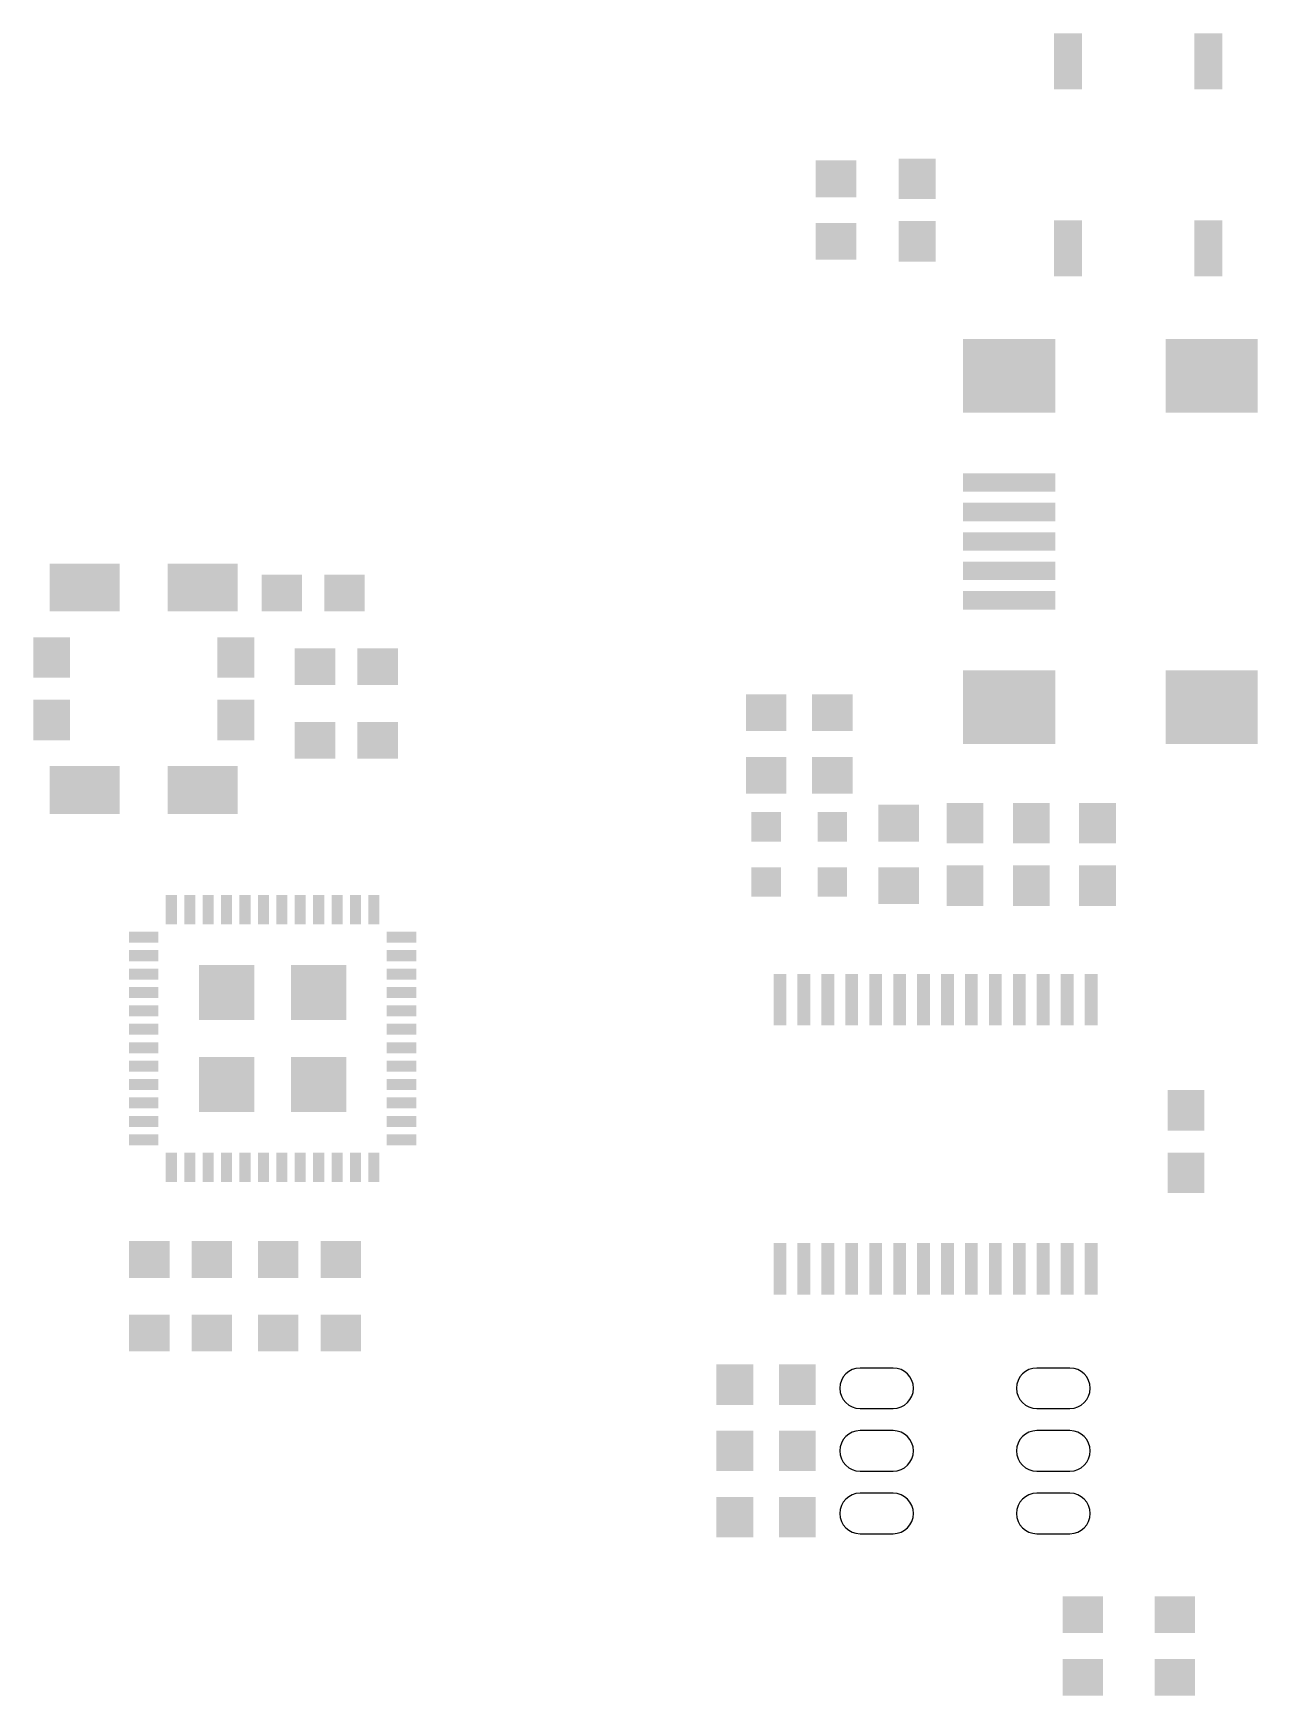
# Model space of a CAD drawing. Extents: x 18.5 to 51.8, y 7.2 to 52.3.
import ezdxf

# ---------------------------------------------------------------- set-up
doc = ezdxf.new("R2010")
doc.units = 0
doc.layers.add('31', color=253, linetype='CONTINUOUS')

# ---------------------------------------------------------------- blocks, each defined once
blk = doc.blocks.new('RECT')
blk.add_solid([(-0.5, -0.5), (0.5, -0.5), (-0.5, 0.5), (0.5, 0.5)])
blk = doc.blocks.new('RECT320000X176000R100')
blk.add_lwpolyline([(1, 0), (1, 0, 0.4142), (0.45, 0.55), (-0.45, 0.55, 0.4142), (-1, 0), (-1, 0, 0.4142), (-0.45, -0.55), (0.45, -0.55, 0.4142)], format="xyb", close=True)

msp = doc.modelspace()

# ---------------------------------------------------------------- block references
at = {"layer": '31'}
for p, xscale, yscale, rotation in [((46.595, 51.54), 0.762, 1.524, 180), ((50.405, 51.54), 0.762, 1.524, 180), ((46.595, 46.46), 0.762, 1.524, 180), ((50.405, 46.46), 0.762, 1.524, 180), ((45, 43), 2.5, 2, 180), ((50.5, 43), 2.5, 2, 180), ((45, 40.1), 2.5, 0.5, 180), ((45, 39.3), 2.5, 0.5, 180), ((45, 38.5), 2.5, 0.5, 180), ((45, 37.7), 2.5, 0.5, 180), ((19.9, 37.25), 1.3, 1.9, 270), ((23.1, 37.25), 1.3, 1.9, 90), ((45, 36.9), 2.5, 0.5, 180), ((45, 34), 2.5, 2, 180), ((50.5, 34), 2.5, 2, 180), ((19.9, 31.75), 1.3, 1.9, 270), ((23.1, 31.75), 1.3, 1.9, 90), ((38.4, 30.75), 0.8, 0.8, 180), ((40.2, 30.75), 0.8, 0.8, 180), ((38.4, 29.25), 0.8, 0.8, 180), ((40.2, 29.25), 0.8, 0.8, 180), ((22.25, 28.5), 0.8, 0.3, 270), ((22.75, 28.5), 0.8, 0.3, 270), ((23.25, 28.5), 0.8, 0.3, 270), ((23.75, 28.5), 0.8, 0.3, 270), ((24.25, 28.5), 0.8, 0.3, 270), ((24.75, 28.5), 0.8, 0.3, 270), ((25.25, 28.5), 0.8, 0.3, 90), ((25.75, 28.5), 0.8, 0.3, 90), ((26.25, 28.5), 0.8, 0.3, 90), ((26.75, 28.5), 0.8, 0.3, 90), ((27.25, 28.5), 0.8, 0.3, 90), ((27.75, 28.5), 0.8, 0.3, 90), ((21.5, 27.75), 0.8, 0.3, 180), ((28.5, 27.75), 0.8, 0.3, 180), ((21.5, 27.25), 0.8, 0.3, 180), ((28.5, 27.25), 0.8, 0.3, 180), ((21.5, 26.75), 0.8, 0.3, 180), ((23.75, 26.25), 1.5, 1.5, 270), ((26.25, 26.25), 1.5, 1.5, 270), ((28.5, 26.75), 0.8, 0.3, 180), ((21.5, 26.25), 0.8, 0.3, 180), ((28.5, 26.25), 0.8, 0.3, 180), ((21.5, 25.75), 0.8, 0.3, 180), ((28.5, 25.75), 0.8, 0.3, 180), ((28.5, 25.25), 0.8, 0.3, 180), ((28.5, 24.75), 0.8, 0.3, 180), ((23.75, 23.75), 1.5, 1.5, 270), ((26.25, 23.75), 1.5, 1.5, 270), ((28.5, 24.25), 0.8, 0.3, 180), ((28.5, 23.75), 0.8, 0.3, 180), ((21.5, 22.75), 0.8, 0.3, 180), ((21.5, 22.25), 0.8, 0.3, 180), ((22.25, 21.5), 0.8, 0.3, 270), ((22.75, 21.5), 0.8, 0.3, 270), ((23.25, 21.5), 0.8, 0.3, 270), ((23.75, 21.5), 0.8, 0.3, 270), ((24.25, 21.5), 0.8, 0.3, 90), ((24.75, 21.5), 0.8, 0.3, 90), ((25.25, 21.5), 0.8, 0.3, 90), ((25.75, 21.5), 0.8, 0.3, 90), ((26.25, 21.5), 0.8, 0.3, 90), ((26.75, 21.5), 0.8, 0.3, 270), ((27.25, 21.5), 0.8, 0.3, 270), ((27.75, 21.5), 0.8, 0.3, 270)]:
    msp.add_blockref('RECT', p, dxfattribs=dict(at, xscale=xscale, yscale=yscale, rotation=rotation))
at = {"layer": '31', "yscale": 1.1, "rotation": 90}
for p in [(40.3, 48.35), (40.3, 46.65), (38.4, 33.85), (40.2, 33.85), (38.4, 32.15), (40.2, 32.15), (42, 30.85), (42, 29.15), (47, 9.35), (49.5, 9.35), (47, 7.65), (49.5, 7.65)]:
    msp.add_blockref('RECT', p, dxfattribs=at)
at = {"layer": '31', "xscale": 1.1}
for p, rotation in [((42.5, 48.35), 90), ((42.5, 46.65), 90), ((19, 35.35), 90), ((24, 35.35), 90), ((19, 33.65), 90), ((24, 33.65), 90), ((43.8, 30.85), 90), ((45.6, 30.85), 90), ((47.4, 30.85), 90), ((43.8, 29.15), 90), ((45.6, 29.15), 90), ((47.4, 29.15), 90), ((49.8, 23.05), 90), ((49.8, 21.35), 90), ((25.15, 19), 180), ((26.85, 19), 180), ((25.15, 17), 180), ((26.85, 17), 180)]:
    msp.add_blockref('RECT', p, dxfattribs=dict(at, rotation=rotation))
for p in [(25.25, 37.1), (26.95, 37.1), (26.15, 35.1), (27.85, 35.1), (26.15, 33.1), (27.85, 33.1), (21.65, 19), (23.35, 19), (21.65, 17), (23.35, 17)]:
    msp.add_blockref('RECT', p, dxfattribs=at)
at = {"layer": '31'}
for p, xscale, yscale in [((38.775, 26.056), 0.348, 1.397), ((39.425, 26.056), 0.348, 1.397), ((40.075, 26.056), 0.348, 1.397), ((40.725, 26.056), 0.348, 1.397), ((41.375, 26.056), 0.348, 1.397), ((42.025, 26.056), 0.348, 1.397), ((42.675, 26.056), 0.348, 1.397), ((43.325, 26.056), 0.348, 1.397), ((43.975, 26.056), 0.348, 1.397), ((44.625, 26.056), 0.348, 1.397), ((45.275, 26.056), 0.348, 1.397), ((45.925, 26.056), 0.348, 1.397), ((46.575, 26.056), 0.348, 1.397), ((47.225, 26.056), 0.348, 1.397), ((21.5, 25.25), 0.8, 0.3), ((21.5, 24.75), 0.8, 0.3), ((21.5, 24.25), 0.8, 0.3), ((21.5, 23.75), 0.8, 0.3), ((21.5, 23.25), 0.8, 0.3), ((28.5, 23.25), 0.8, 0.3), ((28.5, 22.75), 0.8, 0.3), ((28.5, 22.25), 0.8, 0.3), ((38.775, 18.744), 0.348, 1.397), ((39.425, 18.744), 0.348, 1.397), ((40.075, 18.744), 0.348, 1.397), ((40.725, 18.744), 0.348, 1.397), ((41.375, 18.744), 0.348, 1.397), ((42.025, 18.744), 0.348, 1.397), ((42.675, 18.744), 0.348, 1.397), ((43.325, 18.744), 0.348, 1.397), ((43.975, 18.744), 0.348, 1.397), ((44.625, 18.744), 0.348, 1.397), ((45.275, 18.744), 0.348, 1.397), ((45.925, 18.744), 0.348, 1.397), ((46.575, 18.744), 0.348, 1.397), ((47.225, 18.744), 0.348, 1.397)]:
    msp.add_blockref('RECT', p, dxfattribs=dict(at, xscale=xscale, yscale=yscale))
at = {"layer": '31', "yscale": 1.1}
for p in [(37.55, 15.6), (39.25, 15.6), (37.55, 13.8), (39.25, 13.8), (37.55, 12), (39.25, 12)]:
    msp.add_blockref('RECT', p, dxfattribs=at)
at = {"layer": '31', "rotation": 180}
for p in [(41.4, 15.5), (46.2, 15.5), (41.4, 13.8), (46.2, 13.8), (41.4, 12.1), (46.2, 12.1)]:
    msp.add_blockref('RECT320000X176000R100', p, dxfattribs=at)

doc.saveas('drawing.dxf')
